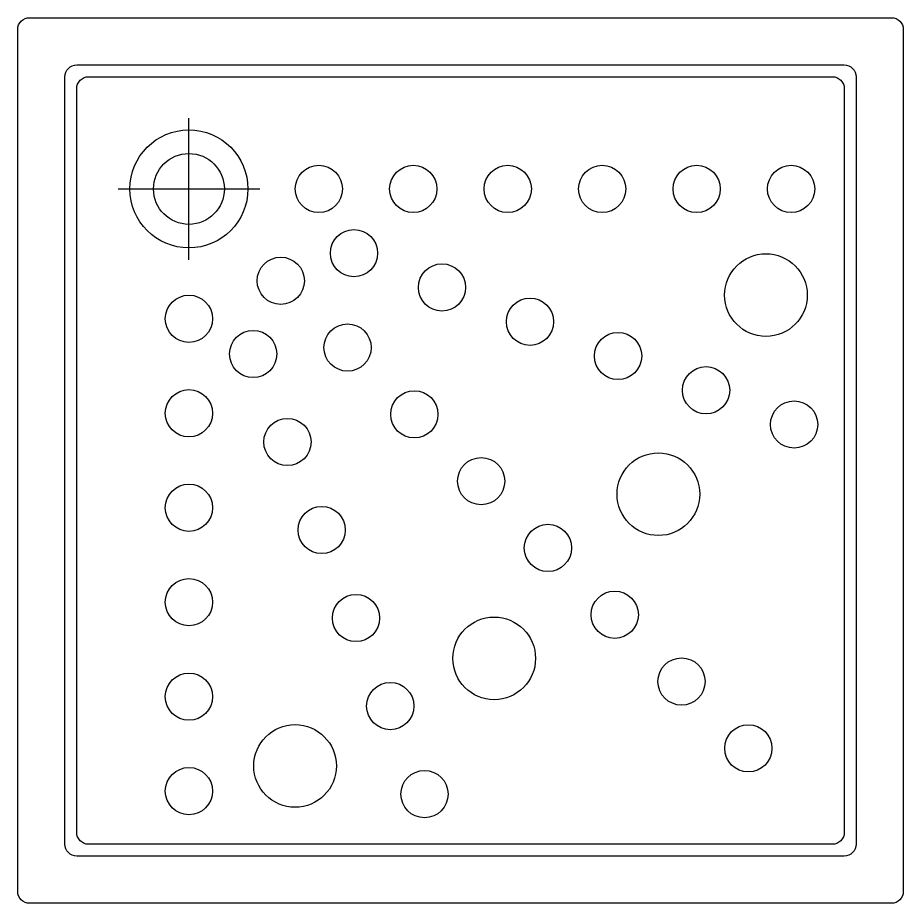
# Model space of a CAD drawing. Header units: millimetres. Extents: x 4.57 to 13.56, y 2.92 to 9.59.
# Drawn here: x 11.71 to 12.46, y 4.099 to 4.849 of the extents above; entities that cross this region are included whole.
import ezdxf

# ---------------------------------------------------------------- set-up
doc = ezdxf.new("R2010")
doc.units = ezdxf.units.MM

msp = doc.modelspace()

# ---------------------------------------------------------------- linework, layer by layer
at = {"color": 18, "true_color": 0x000000}
for p, q in [((11.85536, 4.64382), (11.85536, 4.76382)), ((11.79536, 4.70382), (11.91536, 4.70382))]:
    msp.add_line(p, q, dxfattribs=at)
for points in [[(11.71036, 4.10882), (11.71036, 4.83882, -0.414214), (11.72036, 4.84882), (12.45036, 4.84882, -0.414214), (12.46036, 4.83882), (12.46036, 4.10882, -0.414214), (12.45036, 4.09882), (11.72036, 4.09882, -0.414214)], [(11.75036, 4.14882), (11.75036, 4.79882, -0.414214), (11.76036, 4.80882), (12.41036, 4.80882, -0.414214), (12.42036, 4.79882), (12.42036, 4.14882, -0.414214), (12.41036, 4.13882), (11.76036, 4.13882, -0.414214)], [(11.76036, 4.15882), (11.76036, 4.78882, -0.414214), (11.77036, 4.79882), (12.40036, 4.79882, -0.414214), (12.41036, 4.78882), (12.41036, 4.15882, -0.414214), (12.40036, 4.14882), (11.77036, 4.14882, -0.414214)]]:
    msp.add_lwpolyline(points, format="xyb", close=True, dxfattribs=at)
for centre, radius in [((11.85536, 4.70382), 0.05), ((11.85536, 4.70382), 0.03), ((11.96536, 4.70382), 0.02), ((12.04536, 4.70382), 0.02), ((12.12536, 4.70382), 0.02), ((12.20536, 4.70382), 0.02), ((12.28536, 4.70382), 0.02), ((12.36536, 4.70382), 0.02), ((11.99514, 4.6494), 0.02), ((11.93314, 4.62603), 0.02), ((12.34406, 4.6139), 0.035), ((12.06969, 4.62037), 0.02), ((11.85536, 4.59382), 0.02), ((12.14424, 4.59135), 0.02), ((11.90978, 4.56403), 0.02), ((11.98971, 4.56947), 0.02), ((12.21879, 4.56233), 0.02), ((12.29334, 4.5333), 0.02), ((11.85536, 4.51382), 0.02), ((12.04628, 4.5129), 0.02), ((12.36789, 4.50428), 0.02), ((11.9388, 4.48949), 0.02), ((12.25291, 4.44527), 0.035), ((12.10284, 4.45633), 0.02), ((11.85536, 4.43382), 0.02), ((11.96782, 4.41494), 0.02), ((12.15941, 4.39976), 0.02), ((11.85536, 4.35382), 0.02), ((11.99685, 4.34039), 0.02), ((12.21598, 4.34319), 0.02), ((12.11391, 4.30626), 0.035), ((12.27255, 4.28662), 0.02), ((11.85536, 4.27382), 0.02), ((12.02587, 4.26584), 0.02), ((11.94527, 4.21512), 0.035), ((12.32912, 4.23005), 0.02), ((11.85536, 4.19382), 0.02), ((12.05489, 4.19129), 0.02)]:
    msp.add_circle(centre, radius, dxfattribs=at)

doc.saveas('drawing.dxf')
